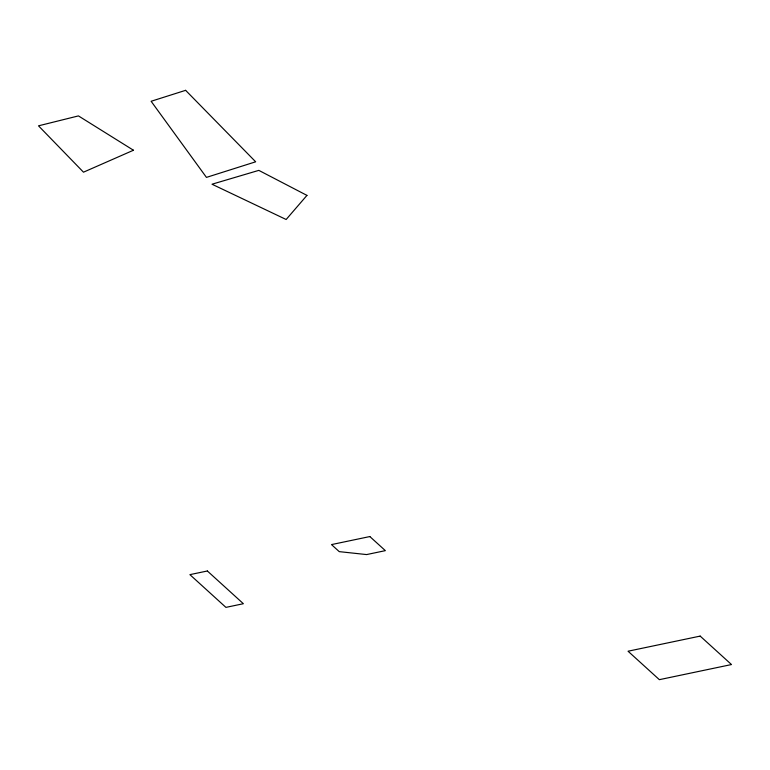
<?xml version="1.0" encoding="UTF-8"?>
<svg xmlns="http://www.w3.org/2000/svg" width="770" height="770" viewBox="0 0 770 770"><rect width="100%" height="100%" fill="white"/><g stroke="black" fill="none" stroke-linecap="round" stroke-linejoin="round"><path stroke-width="1.16" d="M306.951 195.388L286.151 219.498L211.991 184.222L258.816 170.372L306.951 195.388M133.46 150.237L83.487 172.182L38.5 125.828L78.434 115.904L133.46 150.237M185.618 90.331L151.122 101.274L206.447 177.389L255.669 161.806L185.618 90.331M369.841 536.555L331.495 544.592L339.252 551.638L366.616 554.573L385.356 550.646L369.841 536.555M207.361 570.984L189.901 574.641L225.918 607.376L243.378 603.719L207.361 570.984M700.18 636.097L628.041 651.218L659.361 679.669L731.5 664.549L700.18 636.097"/></g></svg>
